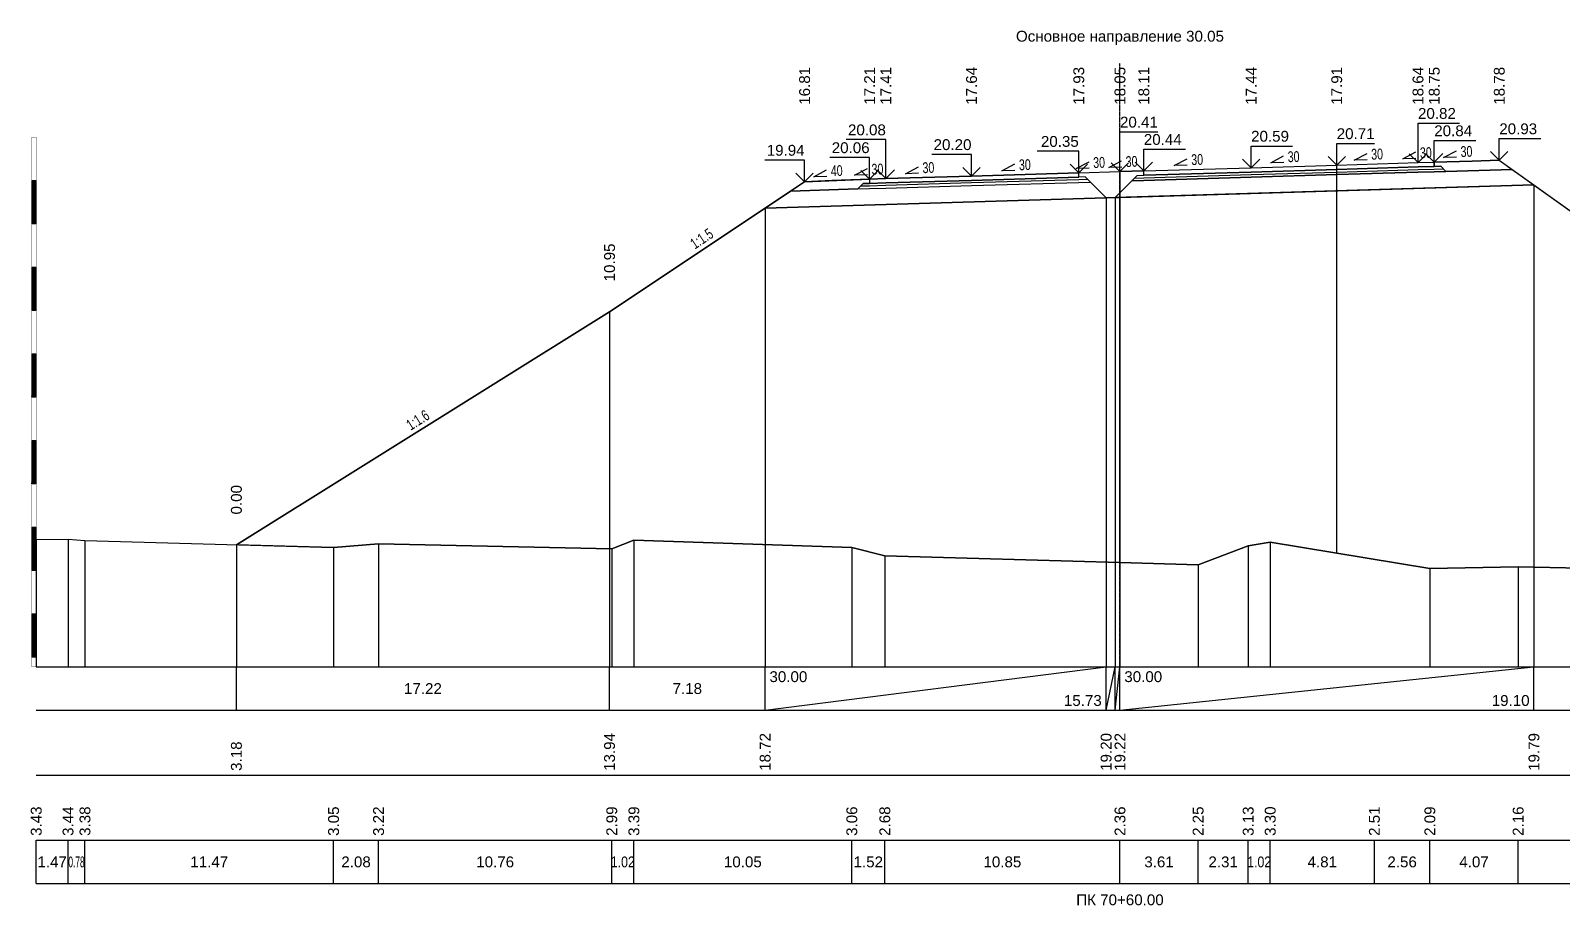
# Model space of a CAD drawing. Header units: millimetres. Extents: x 265754 to 14267433, y -6145605 to 2433772.
# Drawn here: x 6262374 to 6333042, y -89639 to -49262 of the extents above; entities that cross this region are included whole.
import ezdxf
from ezdxf.enums import TextEntityAlignment as Align

# ---------------------------------------------------------------- set-up
doc = ezdxf.new("R2010")
doc.units = ezdxf.units.MM
doc.linetypes.add('осевая2', pattern=[1.125, 0.75, -0.125, 0.125, -0.125])
for name, color, linetype in [('Код_510', 7, 'Continuous'), ('Код_516', 1, 'Continuous'), ('Контур_0', 7, 'Continuous'), ('Контур_2521', 7, 'Continuous'), ('Контур_2560', 7, 'Continuous'), ('Контур_2564', 7, 'Continuous'), ('Контур_2660', 7, 'Continuous'), ('Контур_2665', 7, 'Continuous'), ('Контур_400', 7, 'Continuous'), ('Контур_512', 7, 'Continuous'), ('Контур_513', 7, 'Continuous'), ('Контур_516', 7, 'Continuous'), ('Контур_517', 7, 'Continuous'), ('Красный поперечник', 1, 'Continuous'), ('Линейка абсолютных высот', 7, 'Continuous'), ('Объём_2501', 7, 'Continuous'), ('Объём_2521', 7, 'Continuous'), ('Объём_2530', 7, 'Continuous'), ('Объём_2560', 7, 'Continuous'), ('Объём_2564', 7, 'Continuous'), ('Объём_2580', 7, 'Continuous'), ('Объём_2590', 7, 'Continuous'), ('Объём_2600', 7, 'Continuous'), ('Объём_2660', 7, 'Continuous'), ('Объём_2661', 7, 'Continuous'), ('Объём_2665', 7, 'Continuous'), ('Объём_2666', 7, 'Continuous'), ('Объём_2667', 7, 'Continuous'), ('Ось', 1, 'осевая2'), ('Откосы', 7, 'Continuous'), ('Отметки покрытия', 7, 'Continuous'), ('Подписи поперечников', 7, 'Continuous'), ('Рабочие отметки', 7, 'Continuous'), ('Таблица', 7, 'Continuous'), ('Уклоны проезжей части', 7, 'Continuous'), ('Черный поперечник', 3, 'Continuous')]:
    doc.layers.add(name, color=color, linetype=linetype)
for name, color, linetype, true_color in [('Контур_2540', 2, 'Continuous', 0xffff00), ('Контур_2561', 7, 'Continuous', 0xff8040), ('Контур_2562', 3, 'Continuous', 0x00ff00), ('Контур_2563', 7, 'Continuous', 0xff8000), ('Контур_2736', 4, 'Continuous', 0x00ffff), ('Контур_2737', 4, 'Continuous', 0x00ffff), ('Контур_402', 7, 'Continuous', 0xff6464), ('Контур_519', 7, 'Continuous', 0xff8000), ('Контур_703', 4, 'Continuous', 0x00ffff), ('Объём_2500', 7, 'Continuous', 0xc0c0c0), ('Объём_2520', 7, 'Continuous', 0x80ffff), ('Объём_2540', 2, 'Continuous', 0xffff00), ('Объём_2561', 7, 'Continuous', 0xff8040), ('Объём_2562', 3, 'Continuous', 0x00ff00), ('Объём_2563', 7, 'Continuous', 0xff8000)]:
    doc.layers.add(name, color=color, linetype=linetype, true_color=true_color)
doc.styles.get("Standard").update_dxf_attribs({"font": 'arial.ttf'})
pattern_1 = [(45.00000125, (3904031.199, -82664.4265), (-5.303301186, 5.303300954), []), (135.00000034, (3904031.199, -82664.4265), (-5.303301038, -5.303301101), [])]

msp = doc.modelspace()

# ---------------------------------------------------------------- hatches: boundary and pattern name
at = {"layer": 'Линейка абсолютных высот'}
h = msp.add_hatch(dxfattribs=at)
h.set_pattern_fill('ANSI37', scale=60.000002, style=0)
h.set_pattern_definition(pattern_1)
h.paths.add_polyline_path([(6262631.2464, -58174.652), (6262631.2464, -56174.652), (6262431.2464, -56174.652), (6262431.2464, -58174.652)])
h = msp.add_hatch(dxfattribs=at)
h.set_pattern_fill('ANSI37', scale=60.000002, style=0)
h.set_pattern_definition(pattern_1)
h.paths.add_polyline_path([(6262631.2464, -62174.652), (6262631.2464, -60174.652), (6262431.2464, -60174.652), (6262431.2464, -62174.652)])
h = msp.add_hatch(dxfattribs=at)
h.set_pattern_fill('ANSI37', scale=60.000002, style=0)
h.set_pattern_definition(pattern_1)
h.paths.add_polyline_path([(6262631.2464, -66174.652), (6262631.2464, -64174.652), (6262431.2464, -64174.652), (6262431.2464, -66174.652)])
h = msp.add_hatch(dxfattribs=at)
h.set_pattern_fill('ANSI37', scale=60.000002, style=0)
h.set_pattern_definition(pattern_1)
h.paths.add_polyline_path([(6262631.2464, -70174.652), (6262631.2464, -68174.652), (6262431.2464, -68174.652), (6262431.2464, -70174.652)])
h = msp.add_hatch(dxfattribs=at)
h.set_pattern_fill('ANSI37', scale=60.000002, style=0)
h.set_pattern_definition(pattern_1)
h.paths.add_polyline_path([(6262631.2464, -74174.652), (6262631.2464, -72174.652), (6262431.2464, -72174.652), (6262431.2464, -74174.652)])
h = msp.add_hatch(dxfattribs=at)
h.set_pattern_fill('ANSI37', scale=60.000002, style=0)
h.set_pattern_definition(pattern_1)
h.paths.add_polyline_path([(6262631.2464, -78174.652), (6262631.2464, -76174.652), (6262431.2464, -76174.652), (6262431.2464, -78174.652)])

# ---------------------------------------------------------------- linework, layer by layer
at = {"layer": 'Код_510'}
for p, q in [((6262631.1992, -88631.8001, 5778.159), (6262631.1992, -86631.8001, 5778.159)), ((6264097.6558, -88631.8001, 5778.159), (6264097.6558, -86631.8001, 5778.159)), ((6264880.5313, -88631.8001, 5778.159), (6264880.5313, -86631.8001, 5778.159)), ((6276347.983, -88631.8001, 5778.159), (6276347.983, -86631.8001, 5778.159)), ((6278426.117, -88631.8001, 5778.159), (6278426.117, -86631.8001, 5778.159)), ((6289184.2755, -88631.8001, 5778.159), (6289184.2755, -86631.8001, 5778.159)), ((6290205.6996, -88631.8001, 5778.159), (6290205.6996, -86631.8001, 5778.159)), ((6300258.9718, -88631.8001, 5778.159), (6300258.9718, -86631.8001, 5778.159)), ((6301781.3447, -88631.8001, 5778.159), (6301781.3447, -86631.8001, 5778.159)), ((6312631.1992, -88631.8001, 5778.159), (6312631.1992, -86631.8001, 5778.159)), ((6316236.3898, -88631.8001, 5778.159), (6316236.3898, -86631.8001, 5778.159)), ((6318546.7678, -88631.8001, 5778.159), (6318546.7678, -86631.8001, 5778.159)), ((6319562.6151, -88631.8001, 5778.159), (6319562.6151, -86631.8001, 5778.159)), ((6324368.3815, -88631.8001, 5778.159), (6324368.3815, -86631.8001, 5778.159)), ((6326929.4415, -88631.8001, 5778.159), (6326929.4415, -86631.8001, 5778.159)), ((6331000.5435, -88631.8001, 5778.159), (6331000.5435, -86631.8001, 5778.159))]:
    msp.add_line(p, q, dxfattribs=at)
at = {"layer": 'Код_516'}
for p, q in [((6271865.1871, -80631.8001, 5778.159), (6271865.1871, -78631.8001, 5778.159)), ((6289081.1992, -80631.8001, 5778.159), (6289081.1992, -78631.8001, 5778.159)), ((6296259.2098, -80631.8001, 5778.159), (6296259.2098, -78631.8001, 5778.159)), ((6296259.2098, -80631.8001, 5778.159), (6311992.3643, -78631.8001, 5778.159)), ((6311992.3643, -80631.8001, 5778.159), (6311992.3643, -78631.8001, 5778.159)), ((6311992.3643, -80631.8001, 5778.159), (6312410.5807, -78631.8001, 5778.159)), ((6312410.5807, -80631.8001, 5778.159), (6312410.5807, -78631.8001, 5778.159)), ((6312410.5807, -80631.8001, 5778.159), (6312631.1992, -78631.8001, 5778.159)), ((6312631.1992, -80631.8001, 5778.159), (6312631.1992, -78631.8001, 5778.159)), ((6312631.1992, -80631.8001, 5778.159), (6331730.0469, -78631.8001, 5778.159)), ((6331730.0469, -80631.8001, 5778.159), (6331730.0469, -78631.8001, 5778.159))]:
    msp.add_line(p, q, dxfattribs=at)
at = {"layer": 'Контур_0', "elevation": 5778.159, "flags": 128}
for points in [[(6310731.2464, -55826.267), (6305781.2464, -55974.767), (6301831.2464, -56093.267), (6301831.2464, -56093.267), (6301831.2464, -56093.267), (6301831.2464, -56093.267), (6301831.2464, -56093.267), (6301081.2464, -56115.767), (6301081.2464, -56315.767), (6301831.2464, -56293.267), (6301831.2464, -56293.267), (6301831.2464, -56293.267), (6301831.2464, -56293.267), (6301831.2464, -56293.267), (6301831.2464, -56293.267), (6305781.2464, -56174.767), (6310731.2464, -56026.267), (6310731.2464, -55826.267)], [(6310731.2464, -55826.267), (6310731.2464, -55826.267), (6312631.2464, -55769.267), (6312631.2464, -55769.267), (6312631.2464, -55969.267), (6312631.2464, -56959.267), (6311992.4115, -56978.4321), (6311264.2561, -56250.2767), (6311031.2464, -56017.267), (6310731.2464, -56026.267), (6310731.2464, -55826.267)], [(6313731.2464, -55736.267), (6313731.2464, -55736.267), (6312631.2464, -55769.267), (6312631.2464, -55769.267), (6312631.2464, -55969.267), (6312631.2464, -56959.267), (6312410.6278, -56965.8856), (6313183.8237, -56192.6897), (6313431.2464, -55945.267), (6313731.2464, -55936.267), (6313731.2464, -55736.267)], [(6313431.2464, -55945.267), (6313731.2464, -55936.267), (6318681.2464, -55787.767), (6322631.2464, -55669.267), (6322631.2464, -55669.267), (6322631.2464, -55669.267), (6322631.2464, -55669.267), (6326381.2464, -55556.767), (6326381.2464, -55556.767), (6327131.2464, -55534.267), (6327431.2464, -55525.267), (6327664.2561, -55758.2767), (6327131.2464, -55774.267), (6326381.2464, -55796.767), (6326381.2464, -55796.767), (6322631.2464, -55909.267), (6322631.2464, -55909.267), (6322631.2464, -55909.267), (6322631.2464, -55909.267), (6318681.2464, -56027.767), (6313731.2464, -56176.267), (6313183.8237, -56192.6897), (6313431.2464, -55945.267)], [(6313731.2464, -55736.267), (6318681.2464, -55587.767), (6322631.2464, -55469.267), (6322631.2464, -55469.267), (6322631.2464, -55469.267), (6322631.2464, -55469.267), (6326381.2464, -55356.767), (6326381.2464, -55356.767), (6327131.2464, -55334.267), (6327131.2464, -55534.267), (6326381.2464, -55556.767), (6326381.2464, -55556.767), (6322631.2464, -55669.267), (6322631.2464, -55669.267), (6322631.2464, -55669.267), (6322631.2464, -55669.267), (6318681.2464, -55787.767), (6313731.2464, -55936.267), (6313731.2464, -55736.267)], [(6327131.2464, -55534.267), (6327431.2464, -55525.267), (6327664.2561, -55758.2767), (6330722.4172, -55666.5319)], [(6330131.2464, -55244.267), (6328881.2464, -55281.767)], [(6297437.2673, -56665.0864), (6300533.8237, -56572.1897), (6300781.2464, -56324.767), (6301081.2464, -56315.767)], [(6298081.2464, -56235.767), (6299331.2464, -56185.767)], [(6311031.2464, -56017.267), (6310731.2464, -56026.267), (6305781.2464, -56174.767), (6301831.2464, -56293.267), (6301831.2464, -56293.267), (6301831.2464, -56293.267), (6301831.2464, -56293.267), (6301831.2464, -56293.267), (6301831.2464, -56293.267), (6301081.2464, -56315.767), (6300781.2464, -56324.767), (6300533.8237, -56572.1897), (6301081.2464, -56555.767), (6301831.2464, -56533.267), (6301831.2464, -56533.267), (6301831.2464, -56533.267), (6301831.2464, -56533.267), (6301831.2464, -56533.267), (6301831.2464, -56533.267), (6305781.2464, -56414.767), (6311264.2561, -56250.2767), (6311031.2464, -56017.267)], [(6311992.4115, -56978.4321), (6312631.2464, -56959.267)], [(6312631.2464, -56959.267), (6312410.6278, -56965.8856)]]:
    msp.add_lwpolyline(points, dxfattribs=at)
at = {"layer": 'Контур_2521', "elevation": 5778.159, "flags": 128}
for points in [[(6313307.5351, -56068.9784), (6313731.2464, -56056.267), (6318681.2464, -55907.767), (6322631.2464, -55789.267), (6322631.2464, -55789.267), (6322631.2464, -55789.267), (6322631.2464, -55789.267), (6326381.2464, -55676.767), (6326381.2464, -55676.767), (6327131.2464, -55654.267), (6327547.7513, -55641.7719)], [(6311147.7513, -56133.7719), (6310731.2464, -56146.267), (6305781.2464, -56294.767), (6301831.2464, -56413.267), (6301831.2464, -56413.267), (6301831.2464, -56413.267), (6301831.2464, -56413.267), (6301831.2464, -56413.267), (6301831.2464, -56413.267), (6301081.2464, -56435.767), (6300657.5351, -56448.4784)]]:
    msp.add_lwpolyline(points, dxfattribs=at)
at = {"layer": 'Контур_2540', "elevation": 5778.159, "flags": 128}
for points in [[(6330722.417, -55666.5319), (6331730.0941, -56386.3016), (6312410.6279, -56965.8856), (6313183.8237, -56192.6897), (6313731.2464, -56176.267), (6318681.2464, -56027.767), (6322631.2467, -55909.267), (6326381.2467, -55796.767), (6327131.2467, -55774.267), (6327664.2562, -55758.2767), (6330722.417, -55666.5319)], [(6311264.2561, -56250.2767), (6311992.4114, -56978.4321), (6296259.2569, -57450.4268), (6297437.2669, -56665.0864), (6300533.8236, -56572.1897), (6301081.246, -56555.767), (6301831.246, -56533.267), (6305781.2463, -56414.767), (6311264.2561, -56250.2767)]]:
    msp.add_lwpolyline(points, dxfattribs=at)
at = {"layer": 'Контур_2560', "elevation": 5778.159, "flags": 128}
for points in [[(6327131.2464, -55334.267), (6328881.2464, -55281.767), (6328881.2464, -55281.767), (6330131.2464, -55244.267)], [(6301081.2464, -56115.767), (6299331.2464, -56185.767), (6299331.2464, -56185.767), (6298081.2464, -56235.767)]]:
    msp.add_lwpolyline(points, dxfattribs=at)
at = {"layer": 'Контур_2561', "elevation": 5778.159, "flags": 128}
for points in [[(6327131.2464, -55334.267), (6327131.2464, -55334.267), (6328881.2464, -55281.767), (6328881.2464, -55281.767), (6327131.2464, -55334.267)], [(6301081.2464, -56115.767), (6301081.2464, -56115.767), (6299331.2464, -56185.767), (6299331.2464, -56185.767), (6301081.2464, -56115.767)]]:
    msp.add_lwpolyline(points, dxfattribs=at)
at = {"layer": 'Контур_2562', "elevation": 5778.159, "flags": 128}
for points in [[(6328881.2464, -55281.767), (6328881.2464, -55281.767), (6330131.2464, -55244.267), (6330131.2464, -55244.267), (6328881.2464, -55281.767)], [(6299331.2464, -56185.767), (6299331.2464, -56185.767), (6298081.2464, -56235.767), (6298081.2464, -56235.767), (6299331.2464, -56185.767)]]:
    msp.add_lwpolyline(points, dxfattribs=at)
at = {"layer": 'Контур_2563', "elevation": 5778.159, "flags": 128}
for points in [[(6327131.2464, -55534.267), (6327131.2464, -55334.267), (6328881.2464, -55281.767), (6330131.2464, -55244.267), (6330722.4172, -55666.5319), (6327664.2561, -55758.2767), (6327431.2464, -55525.267), (6327131.2464, -55534.267)], [(6300781.2464, -56324.767), (6300533.8237, -56572.1897), (6297437.2673, -56665.0864), (6298081.2464, -56235.767), (6299331.2464, -56185.767), (6301081.2464, -56115.767), (6301081.2464, -56315.767), (6300781.2464, -56324.767)]]:
    msp.add_lwpolyline(points, dxfattribs=at)
at = {"layer": 'Контур_2564', "elevation": 5778.159, "flags": 128}
for points in [[(6327131.2464, -55334.267), (6328881.2464, -55281.767)], [(6299331.2464, -56185.767), (6301081.2464, -56115.767)]]:
    msp.add_lwpolyline(points, dxfattribs=at)
at = {"layer": 'Контур_2660', "elevation": 5778.159, "flags": 128}
for points in [[(6312410.6279, -56965.8856), (6331730.0941, -56386.3016)], [(6296259.2569, -57450.4268), (6311992.4114, -56978.4321)]]:
    msp.add_lwpolyline(points, dxfattribs=at)
at = {"layer": 'Контур_2665', "elevation": 5778.159, "flags": 128}
for points in [[(6328881.2464, -55281.767), (6330131.2464, -55244.267)], [(6298081.2464, -56235.767), (6299331.2464, -56185.767)]]:
    msp.add_lwpolyline(points, dxfattribs=at)
at = {"layer": 'Контур_2736', "elevation": 5778.159, "flags": 128}
for points in [[(6330131.2464, -55244.267), (6338531.2464, -61244.267)], [(6298081.2464, -56235.767), (6289081.2464, -62235.767)]]:
    msp.add_lwpolyline(points, dxfattribs=at)
at = {"layer": 'Контур_2737', "elevation": 5778.159, "flags": 128}
msp.add_lwpolyline([(6289081.2464, -62235.767), (6271865.2343, -72995.7746)], dxfattribs=at)
at = {"layer": 'Контур_400', "elevation": 5778.159, "flags": 128}
for points in [[(6310731.2464, -55826.267), (6305781.2464, -55974.767), (6301831.2464, -56093.267), (6301831.2464, -56093.267), (6301831.2464, -56093.267), (6301831.2464, -56093.267), (6301831.2464, -56093.267), (6301831.2464, -56093.267), (6301081.2464, -56115.767)], [(6310731.2464, -55826.267), (6312631.2464, -55769.267)], [(6312631.2464, -55769.267), (6313731.2464, -55736.267)], [(6313731.2464, -55736.267), (6318681.2464, -55587.767), (6322631.2464, -55469.267), (6322631.2464, -55469.267), (6322631.2464, -55469.267), (6322631.2464, -55469.267), (6326381.2464, -55356.767), (6326381.2464, -55356.767), (6327131.2464, -55334.267)]]:
    msp.add_lwpolyline(points, dxfattribs=at)
at = {"layer": 'Контур_402', "elevation": 5778.159, "flags": 128}
msp.add_lwpolyline([(6296259.2569, -57450.4268), (6311992.4114, -56978.4321), (6312410.6278, -56965.8856), (6312631.2464, -56959.267), (6331730.0941, -56386.3016)], dxfattribs=at)
at = {"layer": 'Контур_512', "elevation": 5778.159, "flags": 128}
msp.add_lwpolyline([(6271865.2343, -72995.7746), (6289081.2464, -62235.767), (6296259.2569, -57450.4267), (6311992.4114, -56978.4321), (6312410.6278, -56965.8856), (6312631.2464, -56959.267), (6331730.0941, -56386.3016), (6338531.2464, -61244.267), (6357179.1445, -74564.1943)], dxfattribs=at)
at = {"layer": 'Контур_513', "elevation": 5778.159, "flags": 128}
msp.add_lwpolyline([(6271865.2343, -72995.7746), (6289081.2464, -62235.767), (6296259.2569, -57450.4267), (6311992.4114, -56978.4321), (6312410.6278, -56965.8856), (6312631.2464, -56959.267), (6331730.0941, -56386.3016), (6338531.2464, -61244.267), (6357179.1445, -74564.1943)], dxfattribs=at)
at = {"layer": 'Контур_516', "elevation": 5778.159, "flags": 128}
msp.add_lwpolyline([(6271865.2343, -72995.7746), (6289081.2464, -62235.767), (6296259.2569, -57450.4267), (6311992.4114, -56978.4321), (6312410.6278, -56965.8856), (6312631.2464, -56959.267), (6331730.0941, -56386.3016), (6338531.2464, -61244.267), (6357179.1445, -74564.1943)], dxfattribs=at)
at = {"layer": 'Контур_517', "elevation": 5778.159, "flags": 128}
msp.add_lwpolyline([(6296259.2569, -57450.4268), (6311992.4114, -56978.4321), (6312410.6278, -56965.8856), (6312631.2464, -56959.267), (6331730.0941, -56386.3016)], dxfattribs=at)
at = {"layer": 'Контур_519', "elevation": 5778.159, "flags": 128}
msp.add_lwpolyline([(6271865.2343, -72995.7746), (6289081.2464, -62235.767), (6296259.2569, -57450.4267), (6311992.4114, -56978.4321), (6312410.6278, -56965.8856), (6312631.2464, -56959.267), (6331730.0941, -56386.3016), (6338531.2464, -61244.267), (6357179.1445, -74564.1943)], dxfattribs=at)
at = {"layer": 'Контур_703', "elevation": 5778.159, "flags": 128}
for points in [[(6330131.2464, -55244.267), (6338531.2464, -61244.267), (6338531.2464, -61244.267), (6357179.1445, -74564.1943)], [(6298081.2464, -56235.767), (6289081.2464, -62235.767), (6289081.2464, -62235.767), (6271865.2343, -72995.7746)]]:
    msp.add_lwpolyline(points, dxfattribs=at)
at = {"layer": 'Красный поперечник'}
for p, q in [((6330131.2464, -55244.267, 5778.159), (6338531.2464, -61244.267, 5778.159)), ((6289081.2464, -62235.767, 5778.159), (6298081.2464, -56235.767, 5778.159)), ((6331730.0469, -56386.3016, 5778.159), (6331730.0469, -78631.8001, 5778.159)), ((6311992.3643, -56978.4321, 5778.159), (6311992.3643, -78631.8001, 5778.159)), ((6312410.5807, -56965.8856, 5778.159), (6312410.5807, -78631.8001, 5778.159)), ((6312631.1992, -56959.267, 5778.159), (6312631.1992, -78631.8001, 5778.159)), ((6296259.2098, -57450.4267, 5778.159), (6296259.2098, -78631.8001, 5778.159)), ((6271865.2343, -72995.7746, 5778.159), (6289081.2464, -62235.767, 5778.159)), ((6289081.1992, -62235.767, 5778.159), (6289081.1992, -78631.8001, 5778.159)), ((6271865.1871, -72995.7746, 5778.159), (6271865.1871, -78631.8001, 5778.159))]:
    msp.add_line(p, q, dxfattribs=at)
at = {"layer": 'Красный поперечник', "elevation": 5778.159}
msp.add_lwpolyline([(6298081.2464, -56235.767), (6301081.2464, -56115.767), (6301831.2464, -56093.267), (6305781.2464, -55974.767), (6310731.2464, -55826.267), (6312631.2464, -55769.267), (6313731.2464, -55736.267), (6318681.2464, -55587.767), (6322631.2464, -55469.267), (6326381.2464, -55356.767), (6327131.2464, -55334.267), (6330131.2464, -55244.267)], dxfattribs=at)
at = {"layer": 'Линейка абсолютных высот', "color": 7, "const_width": 20, "elevation": 5778.159, "flags": 128}
for points in [[(6262631.2464, -56174.652), (6262631.2464, -54174.652), (6262431.2464, -54174.652), (6262431.2464, -56174.652), (6262631.2464, -56174.652)], [(6262631.2464, -58174.652), (6262631.2464, -56174.652), (6262431.2464, -56174.652), (6262431.2464, -58174.652), (6262631.2464, -58174.652)], [(6262631.2464, -60174.652), (6262631.2464, -58174.652), (6262431.2464, -58174.652), (6262431.2464, -60174.652), (6262631.2464, -60174.652)], [(6262631.2464, -62174.652), (6262631.2464, -60174.652), (6262431.2464, -60174.652), (6262431.2464, -62174.652), (6262631.2464, -62174.652)], [(6262631.2464, -64174.652), (6262631.2464, -62174.652), (6262431.2464, -62174.652), (6262431.2464, -64174.652), (6262631.2464, -64174.652)], [(6262631.2464, -66174.652), (6262631.2464, -64174.652), (6262431.2464, -64174.652), (6262431.2464, -66174.652), (6262631.2464, -66174.652)], [(6262631.2464, -68174.652), (6262631.2464, -66174.652), (6262431.2464, -66174.652), (6262431.2464, -68174.652), (6262631.2464, -68174.652)], [(6262631.2464, -70174.652), (6262631.2464, -68174.652), (6262431.2464, -68174.652), (6262431.2464, -70174.652), (6262631.2464, -70174.652)], [(6262631.2464, -72174.652), (6262631.2464, -70174.652), (6262431.2464, -70174.652), (6262431.2464, -72174.652), (6262631.2464, -72174.652)], [(6262631.2464, -74174.652), (6262631.2464, -72174.652), (6262431.2464, -72174.652), (6262431.2464, -74174.652), (6262631.2464, -74174.652)], [(6262631.2464, -76174.652), (6262631.2464, -74174.652), (6262431.2464, -74174.652), (6262431.2464, -76174.652), (6262631.2464, -76174.652)], [(6262631.2464, -78174.652), (6262631.2464, -76174.652), (6262431.2464, -76174.652), (6262431.2464, -78174.652), (6262631.2464, -78174.652)], [(6262631.2464, -78631.8001), (6262631.2464, -78174.652), (6262431.2464, -78174.652), (6262431.2464, -78631.8001), (6262631.2464, -78631.8001)]]:
    msp.add_lwpolyline(points, dxfattribs=at)
at = {"layer": 'Объём_2500', "elevation": 5778.159, "flags": 128}
for points in [[(6310731.2464, -55826.267), (6305781.2464, -55974.767), (6301831.2464, -56093.267), (6301831.2464, -56093.267), (6301831.2464, -56093.267), (6301831.2464, -56093.267), (6301831.2464, -56093.267), (6301081.2464, -56115.767), (6301081.2464, -56315.767), (6301831.2464, -56293.267), (6301831.2464, -56293.267), (6301831.2464, -56293.267), (6301831.2464, -56293.267), (6301831.2464, -56293.267), (6301831.2464, -56293.267), (6305781.2464, -56174.767), (6310731.2464, -56026.267), (6310731.2464, -55826.267)], [(6313731.2464, -55736.267), (6318681.2464, -55587.767), (6322631.2464, -55469.267), (6322631.2464, -55469.267), (6322631.2464, -55469.267), (6322631.2464, -55469.267), (6326381.2464, -55356.767), (6326381.2464, -55356.767), (6327131.2464, -55334.267), (6327131.2464, -55534.267), (6326381.2464, -55556.767), (6326381.2464, -55556.767), (6322631.2464, -55669.267), (6322631.2464, -55669.267), (6322631.2464, -55669.267), (6322631.2464, -55669.267), (6318681.2464, -55787.767), (6313731.2464, -55936.267), (6313731.2464, -55736.267)], [(6322631.2464, -55469.267), (6326381.2464, -55356.767), (6326381.2464, -55356.767), (6327131.2464, -55334.267), (6327131.2464, -55534.267), (6326381.2464, -55556.767), (6326381.2464, -55556.767), (6322631.2464, -55669.267), (6322631.2464, -55469.267)]]:
    msp.add_lwpolyline(points, dxfattribs=at)
at = {"layer": 'Объём_2501', "elevation": 5778.159, "flags": 128}
for points in [[(6310731.2464, -55826.267), (6305781.2464, -55974.767), (6301831.2464, -56093.267), (6301831.2464, -56093.267), (6301831.2464, -56093.267), (6301831.2464, -56093.267), (6301831.2464, -56093.267), (6301831.2464, -56093.267), (6301081.2464, -56115.767)], [(6313731.2464, -55736.267), (6318681.2464, -55587.767), (6322631.2464, -55469.267), (6322631.2464, -55469.267), (6322631.2464, -55469.267), (6322631.2464, -55469.267), (6326381.2464, -55356.767), (6326381.2464, -55356.767), (6327131.2464, -55334.267)], [(6322631.2464, -55469.267), (6326381.2464, -55356.767), (6326381.2464, -55356.767), (6327131.2464, -55334.267)]]:
    msp.add_lwpolyline(points, dxfattribs=at)
at = {"layer": 'Объём_2520', "elevation": 5778.159, "flags": 128}
for points in [[(6313431.2464, -55945.267), (6313731.2464, -55936.267), (6318681.2464, -55787.767), (6322631.2464, -55669.267), (6322631.2464, -55669.267), (6322631.2464, -55669.267), (6322631.2464, -55669.267), (6326381.2464, -55556.767), (6326381.2464, -55556.767), (6327131.2464, -55534.267), (6327431.2464, -55525.267), (6327664.2561, -55758.2767), (6327131.2464, -55774.267), (6326381.2464, -55796.767), (6326381.2464, -55796.767), (6322631.2464, -55909.267), (6322631.2464, -55909.267), (6322631.2464, -55909.267), (6322631.2464, -55909.267), (6318681.2464, -56027.767), (6313731.2464, -56176.267), (6313183.8237, -56192.6897), (6313431.2464, -55945.267)], [(6322631.2464, -55669.267), (6326381.2464, -55556.767), (6326381.2464, -55556.767), (6327131.2464, -55534.267), (6327431.2464, -55525.267), (6327664.2561, -55758.2767), (6327131.2464, -55774.267), (6326381.2464, -55796.767), (6326381.2464, -55796.767), (6322631.2464, -55909.267), (6322631.2464, -55669.267)], [(6311031.2464, -56017.267), (6310731.2464, -56026.267), (6305781.2464, -56174.767), (6301831.2464, -56293.267), (6301831.2464, -56293.267), (6301831.2464, -56293.267), (6301831.2464, -56293.267), (6301831.2464, -56293.267), (6301831.2464, -56293.267), (6301081.2464, -56315.767), (6300781.2464, -56324.767), (6300533.8237, -56572.1897), (6301081.2464, -56555.767), (6301831.2464, -56533.267), (6301831.2464, -56533.267), (6301831.2464, -56533.267), (6301831.2464, -56533.267), (6301831.2464, -56533.267), (6301831.2464, -56533.267), (6305781.2464, -56414.767), (6311264.2561, -56250.2767), (6311031.2464, -56017.267)]]:
    msp.add_lwpolyline(points, dxfattribs=at)
at = {"layer": 'Объём_2521', "elevation": 5778.159, "flags": 128}
for points in [[(6313307.5351, -56068.9784), (6313731.2464, -56056.267), (6318681.2464, -55907.767), (6322631.2464, -55789.267), (6322631.2464, -55789.267), (6322631.2464, -55789.267), (6322631.2464, -55789.267), (6326381.2464, -55676.767), (6326381.2464, -55676.767), (6327131.2464, -55654.267), (6327547.7513, -55641.7719)], [(6322631.2464, -55789.267), (6326381.2464, -55676.767), (6326381.2464, -55676.767), (6327131.2464, -55654.267), (6327547.7513, -55641.7719)], [(6311147.7513, -56133.7719), (6310731.2464, -56146.267), (6305781.2464, -56294.767), (6301831.2464, -56413.267), (6301831.2464, -56413.267), (6301831.2464, -56413.267), (6301831.2464, -56413.267), (6301831.2464, -56413.267), (6301831.2464, -56413.267), (6301081.2464, -56435.767), (6300657.5351, -56448.4784)]]:
    msp.add_lwpolyline(points, dxfattribs=at)
at = {"layer": 'Объём_2530', "elevation": 5778.159, "flags": 128}
for points in [[(6310731.2464, -55826.267), (6312631.2464, -55769.267)], [(6312631.2464, -55769.267), (6313731.2464, -55736.267)]]:
    msp.add_lwpolyline(points, dxfattribs=at)
at = {"layer": 'Объём_2540', "elevation": 5778.159, "flags": 128}
for points in [[(6330722.417, -55666.5319), (6331730.0941, -56386.3016), (6312410.6279, -56965.8856), (6313183.8237, -56192.6897), (6313731.2464, -56176.267), (6318681.2464, -56027.767), (6322631.2467, -55909.267), (6326381.2467, -55796.767), (6327131.2467, -55774.267), (6327664.2562, -55758.2767), (6330722.417, -55666.5319)], [(6322631.2467, -55909.267), (6326381.2467, -55796.767), (6327131.2467, -55774.267), (6327664.2562, -55758.2767), (6330722.417, -55666.5319), (6330722.417, -55666.5319), (6331730.0941, -56386.3016), (6322631.2464, -56659.267), (6322631.2467, -55909.267)], [(6311264.2561, -56250.2767), (6311992.4114, -56978.4321), (6296259.2569, -57450.4268), (6297437.2669, -56665.0864), (6300533.8236, -56572.1897), (6301081.246, -56555.767), (6301831.246, -56533.267), (6305781.2463, -56414.767), (6311264.2561, -56250.2767)]]:
    msp.add_lwpolyline(points, dxfattribs=at)
at = {"layer": 'Объём_2560', "elevation": 5778.159, "flags": 128}
for points in [[(6327131.2464, -55334.267), (6328881.2464, -55281.767), (6328881.2464, -55281.767), (6330131.2464, -55244.267)], [(6327131.2464, -55334.267), (6328881.2464, -55281.767), (6328881.2464, -55281.767), (6330131.2464, -55244.267)], [(6301081.2464, -56115.767), (6299331.2464, -56185.767), (6299331.2464, -56185.767), (6298081.2464, -56235.767)]]:
    msp.add_lwpolyline(points, dxfattribs=at)
at = {"layer": 'Объём_2561', "elevation": 5778.159, "flags": 128}
for points in [[(6327131.2464, -55334.267), (6327131.2464, -55334.267), (6328881.2464, -55281.767), (6328881.2464, -55281.767), (6327131.2464, -55334.267)], [(6327131.2464, -55334.267), (6327131.2464, -55334.267), (6328881.2464, -55281.767), (6328881.2464, -55281.767), (6327131.2464, -55334.267)], [(6301081.2464, -56115.767), (6301081.2464, -56115.767), (6299331.2464, -56185.767), (6299331.2464, -56185.767), (6301081.2464, -56115.767)]]:
    msp.add_lwpolyline(points, dxfattribs=at)
at = {"layer": 'Объём_2562', "elevation": 5778.159, "flags": 128}
for points in [[(6328881.2464, -55281.767), (6328881.2464, -55281.767), (6330131.2464, -55244.267), (6330131.2464, -55244.267), (6328881.2464, -55281.767)], [(6328881.2464, -55281.767), (6328881.2464, -55281.767), (6330131.2464, -55244.267), (6330131.2464, -55244.267), (6328881.2464, -55281.767)], [(6299331.2464, -56185.767), (6299331.2464, -56185.767), (6298081.2464, -56235.767), (6298081.2464, -56235.767), (6299331.2464, -56185.767)]]:
    msp.add_lwpolyline(points, dxfattribs=at)
at = {"layer": 'Объём_2563', "elevation": 5778.159, "flags": 128}
for points in [[(6327131.2464, -55534.267), (6327131.2464, -55334.267), (6328881.2464, -55281.767), (6330131.2464, -55244.267), (6330722.4172, -55666.5319), (6327664.2561, -55758.2767), (6327431.2464, -55525.267), (6327131.2464, -55534.267)], [(6327131.2464, -55534.267), (6327131.2464, -55334.267), (6328881.2464, -55281.767), (6330131.2464, -55244.267), (6330722.4172, -55666.5319), (6327664.2561, -55758.2767), (6327431.2464, -55525.267), (6327131.2464, -55534.267)], [(6300781.2464, -56324.767), (6300533.8237, -56572.1897), (6297437.2673, -56665.0864), (6298081.2464, -56235.767), (6299331.2464, -56185.767), (6301081.2464, -56115.767), (6301081.2464, -56315.767), (6300781.2464, -56324.767)]]:
    msp.add_lwpolyline(points, dxfattribs=at)
at = {"layer": 'Объём_2564', "elevation": 5778.159, "flags": 128}
for points in [[(6327131.2464, -55334.267), (6328881.2464, -55281.767)], [(6327131.2464, -55334.267), (6328881.2464, -55281.767)], [(6299331.2464, -56185.767), (6301081.2464, -56115.767)]]:
    msp.add_lwpolyline(points, dxfattribs=at)
at = {"layer": 'Объём_2580', "elevation": 5778.159, "flags": 128}
for points in [[(6330131.2464, -55244.267), (6328881.2464, -55281.767)], [(6330131.2464, -55244.267), (6328881.2464, -55281.767)], [(6298081.2464, -56235.767), (6299331.2464, -56185.767)]]:
    msp.add_lwpolyline(points, dxfattribs=at)
at = {"layer": 'Объём_2590', "elevation": 5778.159, "flags": 128}
for points in [[(6310731.2464, -55826.267), (6310731.2464, -55826.267), (6312631.2464, -55769.267), (6312631.2464, -55769.267), (6312631.2464, -55969.267), (6312631.2464, -56959.267), (6311992.4115, -56978.4321), (6311264.2561, -56250.2767), (6311031.2464, -56017.267), (6310731.2464, -56026.267), (6310731.2464, -55826.267)], [(6313731.2464, -55736.267), (6313731.2464, -55736.267), (6312631.2464, -55769.267), (6312631.2464, -55769.267), (6312631.2464, -55969.267), (6312631.2464, -56959.267), (6312410.6278, -56965.8856), (6313183.8237, -56192.6897), (6313431.2464, -55945.267), (6313731.2464, -55936.267), (6313731.2464, -55736.267)]]:
    msp.add_lwpolyline(points, dxfattribs=at)
at = {"layer": 'Объём_2600', "elevation": 5778.159, "flags": 128}
for points in [[(6331000.5911, -74009.8812), (6326929.489, -74085.7784), (6319562.6624, -72877.7401), (6318546.8148, -73046.0751), (6316236.4369, -73920.9072), (6312631.2464, -73815.4995), (6312631.2464, -56959.2678), (6331730.0947, -56386.3003), (6338531.246, -61244.2715), (6357179.1437, -74564.1873), (6331000.5911, -74009.8812)], [(6322631.2464, -56659.2667), (6331730.0947, -56386.3003), (6338531.246, -61244.2715), (6357179.1437, -74564.1873), (6331000.5911, -74009.8812), (6331000.5911, -74009.8812), (6326929.489, -74085.7784), (6322631.2464, -73380.9374), (6322631.2464, -56659.2667)], [(6312631.2446, -56959.2707), (6312631.2446, -73815.5024), (6301781.391, -73498.2416), (6300259.0197, -73114.2694), (6290205.7475, -72780.636), (6289184.3223, -73186.3062), (6278426.164, -72952.6178), (6276348.03, -73124.3555), (6271865.2343, -72995.7697), (6289081.2472, -62235.7599), (6296259.2563, -57450.4206), (6311992.4125, -56978.4357), (6312410.6292, -56965.893), (6312631.2446, -56959.2707)]]:
    msp.add_lwpolyline(points, dxfattribs=at)
at = {"layer": 'Объём_2660', "elevation": 5778.159, "flags": 128}
for points in [[(6312410.6279, -56965.8856), (6331730.0941, -56386.3016)], [(6322631.2464, -56659.267), (6331730.0941, -56386.3016)], [(6296259.2569, -57450.4268), (6311992.4114, -56978.4321)], [(6311992.4115, -56978.4321), (6312631.2464, -56959.267)], [(6312631.2464, -56959.267), (6312410.6278, -56965.8856)]]:
    msp.add_lwpolyline(points, dxfattribs=at)
at = {"layer": 'Объём_2661', "elevation": 5778.159, "flags": 128}
for points in [[(6330131.2464, -55244.267), (6338531.2464, -61244.267), (6357179.1445, -74564.1943)], [(6330131.2464, -55244.267), (6338531.2464, -61244.267), (6357179.1445, -74564.1943)], [(6298081.2464, -56235.767), (6289081.2464, -62235.767), (6271865.2343, -72995.7746)]]:
    msp.add_lwpolyline(points, dxfattribs=at)
at = {"layer": 'Объём_2665', "elevation": 5778.159, "flags": 128}
for points in [[(6328881.2464, -55281.767), (6330131.2464, -55244.267)], [(6328881.2464, -55281.767), (6330131.2464, -55244.267)], [(6298081.2464, -56235.767), (6299331.2464, -56185.767)]]:
    msp.add_lwpolyline(points, dxfattribs=at)
at = {"layer": 'Объём_2666', "elevation": 5778.159, "flags": 128}
for points in [[(6330131.2464, -55244.267), (6338531.2464, -61244.267)], [(6330131.2464, -55244.267), (6338531.2464, -61244.267)], [(6298081.2464, -56235.767), (6289081.2464, -62235.767)]]:
    msp.add_lwpolyline(points, dxfattribs=at)
at = {"layer": 'Объём_2667', "elevation": 5778.159, "flags": 128}
msp.add_lwpolyline([(6289081.2464, -62235.767), (6271865.2343, -72995.7746)], dxfattribs=at)
at = {"layer": 'Ось', "ltscale": 15}
msp.add_line((6312631.2464, -78631.8001, 5778.159), (6312631.2464, -50769.267, 5778.159), dxfattribs=at)
at = {"layer": 'Отметки покрытия'}
for p, q in [((6326381.2464, -55356.767, 5778.159), (6326381.2464, -53534.267, 5778.159)), ((6326381.2464, -53534.267, 5778.159), (6328297.913, -53534.267, 5778.159)), ((6301831.2464, -54293.267, 5778.159), (6299997.913, -54293.267, 5778.159)), ((6301831.2464, -56093.267, 5778.159), (6301831.2464, -54293.267, 5778.159)), ((6312631.2464, -55769.267, 5778.159), (6312631.2464, -53936.267, 5778.159)), ((6312631.2464, -53936.267, 5778.159), (6314381.2464, -53936.267, 5778.159)), ((6327131.2464, -55334.267, 5778.159), (6327131.2464, -54334.267, 5778.159)), ((6327131.2464, -54334.267, 5778.159), (6329047.913, -54334.267, 5778.159)), ((6330131.2464, -55244.267, 5778.159), (6330131.2464, -54244.267, 5778.159)), ((6330131.2464, -54244.267, 5778.159), (6332047.913, -54244.267, 5778.159)), ((6301081.2464, -55115.767, 5778.159), (6299247.913, -55115.767, 5778.159)), ((6301081.2464, -56115.767, 5778.159), (6301081.2464, -55115.767, 5778.159)), ((6305781.2464, -54974.767, 5778.159), (6303947.913, -54974.767, 5778.159)), ((6305781.2464, -55974.767, 5778.159), (6305781.2464, -54974.767, 5778.159)), ((6310731.2464, -54826.267, 5778.159), (6308814.5798, -54826.267, 5778.159)), ((6310731.2464, -55826.267, 5778.159), (6310731.2464, -54826.267, 5778.159)), ((6313731.2464, -55736.267, 5778.159), (6313731.2464, -54736.267, 5778.159)), ((6313731.2464, -54736.267, 5778.159), (6315647.913, -54736.267, 5778.159)), ((6318681.2464, -55587.767, 5778.159), (6318681.2464, -54587.767, 5778.159)), ((6318681.2464, -54587.767, 5778.159), (6320597.913, -54587.767, 5778.159)), ((6322631.2464, -55469.267, 5778.159), (6322231.2464, -55069.267, 5778.159)), ((6322631.2464, -55469.267, 5778.159), (6322631.2464, -54469.267, 5778.159)), ((6322631.2464, -54469.267, 5778.159), (6324381.2464, -54469.267, 5778.159)), ((6322631.2464, -55469.267, 5778.159), (6323031.2464, -55069.267, 5778.159)), ((6326381.2464, -55356.767, 5778.159), (6325981.2464, -54956.767, 5778.159)), ((6326381.2464, -55356.767, 5778.159), (6326781.2464, -54956.767, 5778.159)), ((6327131.2464, -55334.267, 5778.159), (6326731.2464, -54934.267, 5778.159)), ((6327131.2464, -55334.267, 5778.159), (6327531.2464, -54934.267, 5778.159)), ((6330131.2464, -55244.267, 5778.159), (6329731.2464, -54844.267, 5778.159)), ((6330131.2464, -55244.267, 5778.159), (6330531.2464, -54844.267, 5778.159)), ((6298081.2464, -55235.767, 5778.159), (6296247.913, -55235.767, 5778.159)), ((6298081.2464, -56235.767, 5778.159), (6298081.2464, -55235.767, 5778.159)), ((6301081.2464, -56115.767, 5778.159), (6300681.2464, -55715.767, 5778.159)), ((6301081.2464, -56115.767, 5778.159), (6301481.2464, -55715.767, 5778.159)), ((6301831.2464, -56093.267, 5778.159), (6301431.2464, -55693.267, 5778.159)), ((6301831.2464, -56093.267, 5778.159), (6302231.2464, -55693.267, 5778.159)), ((6305781.2464, -55974.767, 5778.159), (6305381.2464, -55574.767, 5778.159)), ((6305781.2464, -55974.767, 5778.159), (6306181.2464, -55574.767, 5778.159)), ((6310731.2464, -55826.267, 5778.159), (6310331.2464, -55426.267, 5778.159)), ((6310731.2464, -55826.267, 5778.159), (6311131.2464, -55426.267, 5778.159)), ((6312631.2464, -55769.267, 5778.159), (6312231.2464, -55369.267, 5778.159)), ((6312631.2464, -55769.267, 5778.159), (6313031.2464, -55369.267, 5778.159)), ((6313731.2464, -55736.267, 5778.159), (6313331.2464, -55336.267, 5778.159)), ((6313731.2464, -55736.267, 5778.159), (6314131.2464, -55336.267, 5778.159)), ((6318681.2464, -55587.767, 5778.159), (6318281.2464, -55187.767, 5778.159)), ((6318681.2464, -55587.767, 5778.159), (6319081.2464, -55187.767, 5778.159)), ((6298081.2464, -56235.767, 5778.159), (6297681.2464, -55835.767, 5778.159)), ((6298081.2464, -56235.767, 5778.159), (6298481.2464, -55835.767, 5778.159))]:
    msp.add_line(p, q, dxfattribs=at)
at = {"layer": 'Таблица'}
for p, q in [((6262631.1992, -78631.8001, 5778.159), (6362631.1992, -78631.8001, 5778.159)), ((6262631.1992, -80631.8001, 5778.159), (6362631.1992, -80631.8001, 5778.159)), ((6262631.1992, -83631.8001, 5778.159), (6362631.1993, -83631.8001, 5778.159)), ((6262631.1992, -86631.8001, 5778.159), (6362631.1992, -86631.8001, 5778.159)), ((6262631.1992, -88631.8001, 5778.159), (6362631.1992, -88631.8001, 5778.159))]:
    msp.add_line(p, q, dxfattribs=at)
at = {"layer": 'Уклоны проезжей части', "elevation": 5778.159, "flags": 128}
for points in [[(6320187.9099, -55342.4757), (6319588.1797, -55360.4676), (6320178.914, -55042.6106)], [(6324037.9099, -55226.9757), (6323438.1797, -55244.9676), (6324028.914, -54927.1106)], [(6326287.9099, -55159.4757), (6325688.1797, -55177.4676), (6326278.914, -54859.6106)], [(6328162.9099, -55103.2257), (6327563.1797, -55121.2176), (6328153.914, -54803.3606)], [(6299111.0752, -55994.4121), (6298511.5546, -56018.3929), (6299099.0848, -55694.6518)], [(6300987.9099, -55918.4757), (6300388.1797, -55936.4676), (6300978.914, -55618.6106)], [(6303337.9099, -55847.9757), (6302738.1797, -55865.9676), (6303328.914, -55548.1106)], [(6307787.9099, -55714.4757), (6307188.1797, -55732.4676), (6307778.914, -55414.6106)], [(6311212.9099, -55611.7257), (6310613.1797, -55629.7176), (6311203.914, -55311.8606)], [(6312712.9099, -55566.7257), (6312113.1797, -55584.7176), (6312703.914, -55266.8606)], [(6315737.9099, -55475.9757), (6315138.1797, -55493.9676), (6315728.914, -55176.1106)]]:
    msp.add_lwpolyline(points, dxfattribs=at)
at = {"layer": 'Черный поперечник', "color": 7}
for p, q in [((6262631.1992, -72743.6434, 5778.159), (6262631.1992, -78631.8001, 5778.159)), ((6264097.6558, -72733.5678, 5778.159), (6264097.6558, -78631.8001, 5778.159)), ((6290205.6996, -72780.6365, 5778.159), (6290205.6996, -78631.8001, 5778.159)), ((6264880.5313, -72795.4386, 5778.159), (6264880.5313, -78631.8001, 5778.159)), ((6276347.983, -73124.3515, 5778.159), (6276347.983, -78631.8001, 5778.159)), ((6278426.117, -72952.6187, 5778.159), (6278426.117, -78631.8001, 5778.159)), ((6289184.2755, -73186.3127, 5778.159), (6289184.2755, -78631.8001, 5778.159)), ((6300258.9718, -73114.262, 5778.159), (6300258.9718, -78631.8001, 5778.159)), ((6318546.7678, -73046.0811, 5778.159), (6318546.7678, -78631.8001, 5778.159)), ((6319562.6151, -72877.7447, 5778.159), (6319562.6151, -78631.8001, 5778.159)), ((6301781.3447, -73498.2463, 5778.159), (6301781.3447, -78631.8001, 5778.159)), ((6312631.1992, -73815.4949, 5778.159), (6312631.1992, -78631.8001, 5778.159)), ((6316236.3898, -73920.9103, 5778.159), (6316236.3898, -78631.8001, 5778.159)), ((6326929.4415, -74085.781, 5778.159), (6326929.4415, -78631.8001, 5778.159)), ((6331000.5435, -74009.8769, 5778.159), (6331000.5435, -78631.8001, 5778.159))]:
    msp.add_line(p, q, dxfattribs=at)
at = {"layer": 'Черный поперечник', "elevation": 5778.159, "flags": 128}
msp.add_lwpolyline([(6262631.1992, -72743.6434), (6264097.6558, -72733.5678), (6264880.5313, -72795.4386), (6276347.983, -73124.3515), (6278426.117, -72952.6187), (6289184.2755, -73186.3127), (6290205.6996, -72780.6365), (6300258.9718, -73114.262), (6301781.3447, -73498.2463), (6312631.1992, -73815.4949), (6316236.3898, -73920.9103), (6318546.7678, -73046.0811), (6319562.6151, -72877.7447), (6326929.4415, -74085.781), (6331000.5435, -74009.8769), (6360371.8961, -74631.8001), (6362631.1992, -74009.8103)], dxfattribs=at)

# ---------------------------------------------------------------- texts
at = {"layer": 'Код_510'}
for s, p in [('3.43', (6262631.1992, -86431.8001, 5778.159)), ('3.44', (6264097.6558, -86431.8001, 5778.159)), ('3.38', (6264880.5313, -86431.8001, 5778.159)), ('3.05', (6276347.983, -86431.8001, 5778.159)), ('3.22', (6278426.117, -86431.8001, 5778.159)), ('2.99', (6289184.2755, -86431.8001, 5778.159)), ('3.39', (6290205.6996, -86431.8001, 5778.159)), ('3.06', (6300258.9718, -86431.8001, 5778.159)), ('2.68', (6301781.3447, -86431.8001, 5778.159)), ('2.36', (6312631.1992, -86431.8001, 5778.159)), ('2.25', (6316236.3898, -86431.8001, 5778.159)), ('3.13', (6318546.7678, -86431.8001, 5778.159)), ('3.30', (6319562.6151, -86431.8001, 5778.159)), ('2.51', (6324368.3815, -86431.8001, 5778.159)), ('2.09', (6326929.4415, -86431.8001, 5778.159)), ('2.16', (6331000.5435, -86431.8001, 5778.159))]:
    msp.add_text(s, height=500, rotation=90.000002501, dxfattribs=at).set_placement(p, align=Align.MIDDLE_LEFT)
for s, p in [('1.47', (6263364.4275, -87631.8001, 5778.159)), ('11.47', (6270614.2571, -87631.8001, 5778.159)), ('2.08', (6277387.05, -87631.8001, 5778.159)), ('10.76', (6283805.1963, -87631.8001, 5778.159)), ('10.05', (6295232.3357, -87631.8001, 5778.159)), ('1.52', (6301020.1582, -87631.8001, 5778.159)), ('10.85', (6307206.2719, -87631.8001, 5778.159)), ('3.61', (6314433.7945, -87631.8001, 5778.159)), ('2.31', (6317391.5788, -87631.8001, 5778.159)), ('4.81', (6321965.4983, -87631.8001, 5778.159)), ('2.56', (6325648.9115, -87631.8001, 5778.159)), ('4.07', (6328964.9925, -87631.8001, 5778.159))]:
    msp.add_text(s, height=500, dxfattribs=at).set_placement(p, align=Align.MIDDLE_CENTER)
for s, width, p in [('0.78', 0.552618, (6264489.0935, -87631.8001, 5778.159)), ('1.02', 0.817139, (6289694.9875, -87631.8001, 5778.159)), ('1.02', 0.812678, (6319054.6915, -87631.8001, 5778.159))]:
    msp.add_text(s, height=500, dxfattribs=dict(at, width=width)).set_placement(p, align=Align.MIDDLE_CENTER)
at = {"layer": 'Код_516'}
for p in [(6296459.2098, -78831.8001, 5778.159), (6312831.1992, -78831.8001, 5778.159)]:
    msp.add_text('30.00', height=500, dxfattribs=at).set_placement(p, align=Align.TOP_LEFT)
for s, p in [('17.22', (6280473.1932, -79631.8001, 5778.159)), ('7.18', (6292670.2045, -79631.8001, 5778.159))]:
    msp.add_text(s, height=500, dxfattribs=at).set_placement(p, align=Align.MIDDLE_CENTER)
for s, p in [('15.73', (6311792.3643, -80431.8001, 5778.159)), ('19.10', (6331530.0469, -80431.8001, 5778.159))]:
    msp.add_text(s, height=500, dxfattribs=at).set_placement(p, align=Align.RIGHT)
for s, p in [('13.94', (6289081.1992, -83431.8001, 5778.159)), ('18.72', (6296259.2098, -83431.8001, 5778.159)), ('19.20', (6311992.3643, -83431.8001, 5778.159)), ('19.22', (6312631.1992, -83431.8001, 5778.159)), ('19.79', (6331730.0469, -83431.8001, 5778.159)), ('3.18', (6271865.1871, -83431.8001, 5778.159))]:
    msp.add_text(s, height=500, rotation=90.000002501, dxfattribs=at).set_placement(p, align=Align.MIDDLE_LEFT)
at = {"layer": 'Ось', "ltscale": 15}
msp.add_text('Основное направление 30.05', height=500, dxfattribs=at).set_placement((6312631.2464, -49769.267, 5778.159), align=Align.CENTER)
at = {"layer": 'Откосы', "width": 0.7}
for s, rotation, p in [('1:1.5', 33.690068592, (6293470.3064, -59069.357, 5778.159)), ('1:1.6', 32.005381943, (6280367.2405, -67446.1712, 5778.159))]:
    msp.add_text(s, height=500, rotation=rotation, dxfattribs=at).set_placement(p, align=Align.CENTER)
at = {"layer": 'Отметки покрытия'}
for s, p in [('20.82', (6326381.2464, -53334.267, 5778.159)), ('20.41', (6312631.2464, -53736.267, 5778.159)), ('20.84', (6327131.2464, -54134.267, 5778.159)), ('20.93', (6330131.2464, -54044.267, 5778.159)), ('20.44', (6313731.2464, -54536.267, 5778.159)), ('20.59', (6318681.2464, -54387.767, 5778.159)), ('20.71', (6322631.2464, -54269.267, 5778.159))]:
    msp.add_text(s, height=500, dxfattribs=at).set_placement(p)
for s, p in [('20.08', (6301831.2464, -54093.267, 5778.159)), ('20.06', (6301081.2464, -54915.767, 5778.159)), ('20.20', (6305781.2464, -54774.767, 5778.159)), ('20.35', (6310731.2464, -54626.267, 5778.159)), ('19.94', (6298081.2464, -55035.767, 5778.159))]:
    msp.add_text(s, height=500, dxfattribs=at).set_placement(p, align=Align.RIGHT)
at = {"layer": 'Подписи поперечников'}
msp.add_text('ПК 70+60.00', height=500, dxfattribs=at).set_placement((6312631.1992, -89631.8001, 5778.159), align=Align.CENTER)
at = {"layer": 'Рабочие отметки'}
for s, p in [('16.81', (6298081.2464, -52684.267, 5778.159)), ('17.21', (6301081.2464, -52684.267, 5778.159)), ('17.41', (6301831.2464, -52684.267, 5778.159)), ('17.64', (6305781.2464, -52684.267, 5778.159)), ('17.93', (6310731.2464, -52684.267, 5778.159)), ('18.05', (6312631.2464, -52684.267, 5778.159)), ('18.11', (6313731.2464, -52684.267, 5778.159)), ('17.44', (6318681.2464, -52684.267, 5778.159)), ('17.91', (6322631.2464, -52684.267, 5778.159)), ('18.64', (6326381.2464, -52684.267, 5778.159)), ('18.75', (6327131.2464, -52684.267, 5778.159)), ('18.78', (6330131.2464, -52684.267, 5778.159)), ('10.95', (6289081.2464, -60835.767, 5778.159)), ('0.00', (6271865.2343, -71595.7746, 5778.159))]:
    msp.add_text(s, height=500, rotation=90.000002501, dxfattribs=at).set_placement(p, align=Align.MIDDLE_LEFT)
at = {"layer": 'Уклоны проезжей части', "width": 0.7}
for s, rotation, p in [('30', 1.718357988, (6311675.2019, -55597.857, 5778.159)), ('30', 1.718357988, (6313175.2019, -55552.857, 5778.159)), ('30', 1.718357988, (6316200.2019, -55462.107, 5778.159)), ('30', 1.718357988, (6320650.2019, -55328.607, 5778.159)), ('30', 1.718357988, (6324500.2019, -55213.107, 5778.159)), ('30', 1.718357988, (6326750.2019, -55145.607, 5778.159)), ('30', 1.718357988, (6328625.2019, -55089.357, 5778.159)), ('40', 2.29061002, (6299573.2056, -55975.9268, 5778.159)), ('30', 1.718357988, (6301450.2019, -55904.607, 5778.159)), ('30', 1.718357988, (6303800.2019, -55834.107, 5778.159)), ('30', 1.718357988, (6308250.2019, -55700.607, 5778.159))]:
    msp.add_text(s, height=500, rotation=rotation, dxfattribs=at).set_placement(p, align=Align.CENTER)

doc.saveas('drawing.dxf')
